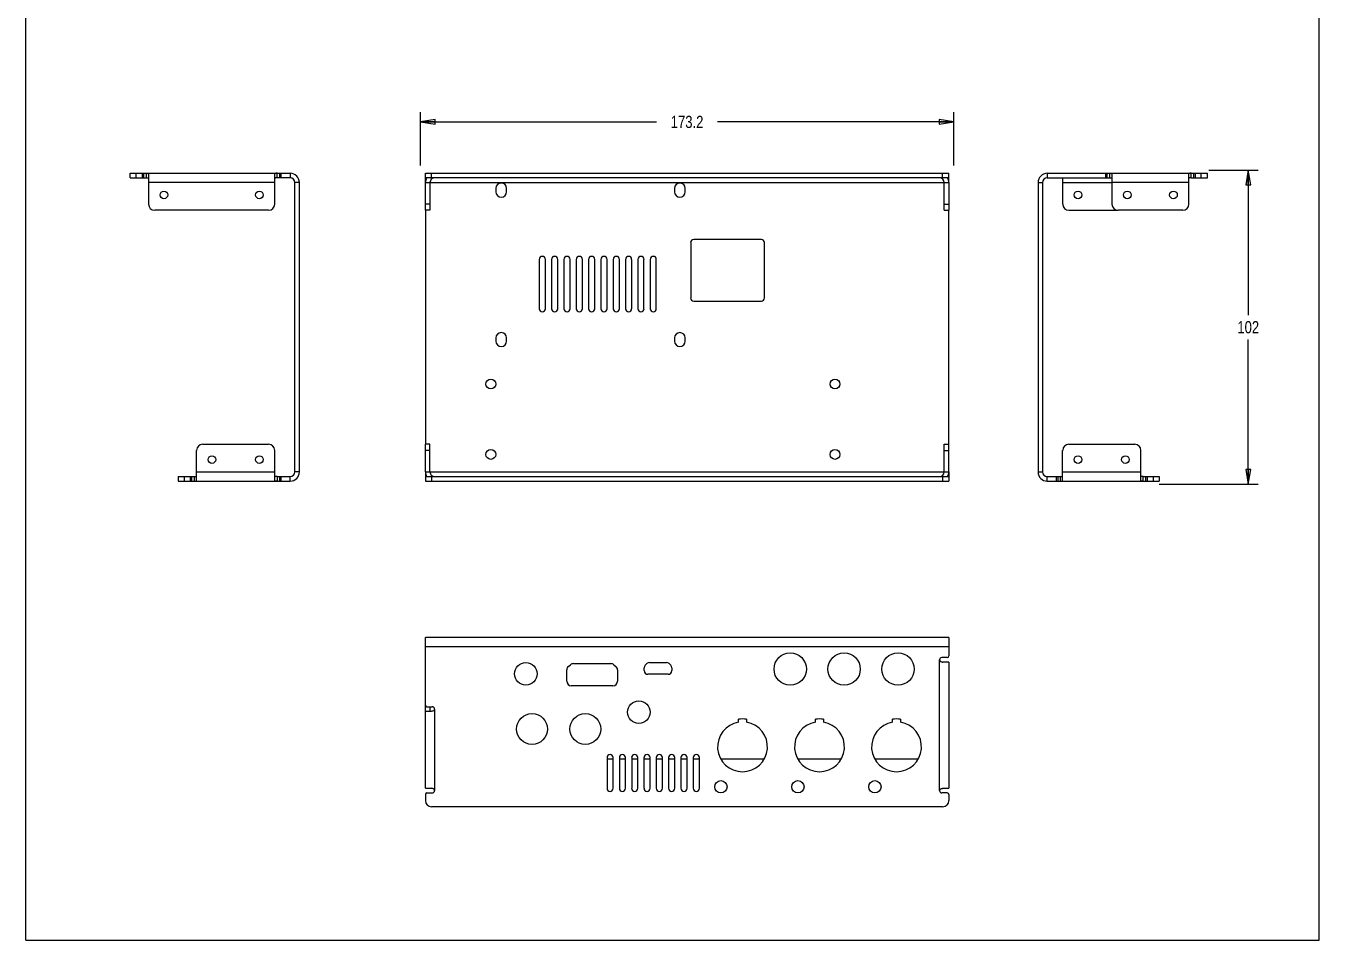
# Model space of a CAD drawing. Header units: inches. Extents: x 0 to 16.5, y 0 to 23.4.
# Drawn here: x 0 to 16.54, y 0 to 11.69 of the extents above; entities that cross this region are included whole.
import ezdxf

# ---------------------------------------------------------------- set-up
doc = ezdxf.new("R2010")
doc.units = ezdxf.units.IN
doc.header["$LTSCALE"] = 1.524409
doc.header["$MEASUREMENT"] = 0
doc.layers.get('0').update_dxf_attribs({"linetype": 'CONTINUOUS'})
doc.layers.add('02___PRT_ALL_AXES', color=7, linetype='CONTINUOUS')
doc.styles.get("Standard").update_dxf_attribs({"font": 'txt', "width": 0.8})
doc.dimstyles.new('DIMSTYLE_1', dxfattribs={"dimtxt": 0.15625, "dimasz": 0.1875, "dimexe": 0.125, "dimexo": 0.0625, "dimgap": 0.078125, "dimtad": 0, "dimtih": 1, "dimtoh": 1, "dimzin": 4, "dimdsep": 46, "dimtxsty": 'STANDARD', "dimblk": 'CLOSED', "dimblk1": 'CLOSED', "dimblk2": 'CLOSED', "dimcen": 0.09, "dimadec": 0, "dimazin": 0, "dimtfac": 1, "dimtofl": 0, "dimtmove": 0, "dimatfit": 3, "dimldrblk": 'CLOSED', "dimfxl": 1, "dimtolj": 1, "dimtzin": 4, "dimarcsym": 0})

# ---------------------------------------------------------------- blocks, each defined once
blk = doc.blocks.new('_CLOSED')
at = {"color": 0, "linetype": 'BYBLOCK'}
for p, q in [((0, 0), (-1, 0.167)), ((-1, 0.167), (-1, -0.167)), ((-1, -0.167), (0, 0)), ((-1, 0), (0, 0))]:
    blk.add_line(p, q, dxfattribs=at)
blk = doc.blocks.new('*D0')
at = {"color": 2, "linetype": 'CONTINUOUS'}
for p, q in [((5.045, 9.909), (5.045, 10.59)), ((11.864, 9.909), (11.864, 10.59)), ((5.045, 10.465), (8.064, 10.465)), ((11.864, 10.465), (8.845, 10.465))]:
    blk.add_line(p, q, dxfattribs=at)
at = {"color": 2, "linetype": 'CONTINUOUS', "xscale": 0.1875, "yscale": 0.1875, "zscale": 0.1875, "rotation": 180}
blk.add_blockref('_CLOSED', (5.045, 10.465), dxfattribs=at)
at = {"color": 2, "linetype": 'CONTINUOUS', "xscale": 0.1875, "yscale": 0.1875, "zscale": 0.1875}
blk.add_blockref('_CLOSED', (11.864, 10.465), dxfattribs=at)
at = {"color": 2, "linetype": 'CONTINUOUS', "insert": (8.454, 10.543), "char_height": 0.1562, "width": 0.625, "attachment_point": 2, "line_spacing_factor": 0.9}
blk.add_mtext('173.2', dxfattribs=at)
blk = doc.blocks.new('*D1')
at = {"color": 2, "linetype": 'CONTINUOUS'}
for p, q in [((15.125, 9.846), (15.754, 9.846)), ((15.629, 9.846), (15.629, 7.995)), ((15.629, 5.831), (15.629, 7.682)), ((14.489, 5.831), (15.754, 5.831))]:
    blk.add_line(p, q, dxfattribs=at)
at = {"color": 2, "linetype": 'CONTINUOUS', "xscale": 0.1875, "yscale": 0.1875, "zscale": 0.1875}
for p, rotation in [((15.629, 9.846), 90), ((15.629, 5.831), 270)]:
    blk.add_blockref('_CLOSED', p, dxfattribs=dict(at, rotation=rotation))
at = {"color": 2, "linetype": 'CONTINUOUS', "insert": (15.629, 7.917), "char_height": 0.1562, "width": 0.375, "attachment_point": 2, "line_spacing_factor": 0.9}
blk.add_mtext('102', dxfattribs=at)

msp = doc.modelspace()

# ---------------------------------------------------------------- linework, layer by layer
at = {"color": 7, "linetype": 'CONTINUOUS'}
for p, q in [((0, 0), (0, 23.386)), ((16.535, 0), (16.535, 23.386)), ((1.332, 9.748), (1.332, 9.807)), ((1.411, 9.748), (1.411, 9.807)), ((1.49, 9.748), (1.49, 9.807)), ((1.509, 9.748), (1.509, 9.807)), ((1.539, 9.807), (1.539, 9.748)), ((3.212, 9.748), (3.212, 9.807)), ((3.242, 9.807), (3.242, 9.748)), ((3.261, 9.807), (3.261, 9.748)), ((3.379, 9.807), (3.379, 9.748)), ((5.108, 9.689), (5.108, 9.807)), ((5.187, 9.748), (5.187, 9.807)), ((11.722, 9.748), (11.722, 9.807)), ((11.801, 9.689), (11.801, 9.807)), ((13.059, 9.807), (13.059, 9.748)), ((13.807, 9.748), (13.807, 9.807)), ((13.827, 9.748), (13.827, 9.807)), ((13.857, 9.807), (13.857, 9.748)), ((14.9, 9.748), (14.9, 9.807)), ((14.929, 9.807), (14.929, 9.748)), ((14.949, 9.807), (14.949, 9.748)), ((15.028, 9.748), (15.028, 9.807)), ((15.107, 9.748), (15.107, 9.807)), ((1.332, 9.748), (1.539, 9.748)), ((3.379, 9.748), (3.212, 9.748)), ((3.438, 5.988), (3.438, 9.689)), ((3.498, 9.689), (3.438, 9.689)), ((11.801, 9.748), (5.108, 9.748)), ((5.108, 9.689), (11.801, 9.689)), ((5.167, 9.689), (5.167, 9.335)), ((5.202, 9.748), (5.204, 9.744)), ((6.009, 9.614), (6.009, 9.571)), ((6.147, 9.571), (6.147, 9.614)), ((8.293, 9.614), (8.293, 9.571)), ((8.431, 9.571), (8.431, 9.614)), ((11.705, 9.744), (11.706, 9.748)), ((11.742, 9.335), (11.742, 9.689)), ((12.941, 9.689), (13, 9.689)), ((13, 9.689), (13, 5.988)), ((13.059, 9.748), (13.857, 9.748)), ((13.256, 9.744), (13.256, 9.413)), ((13.256, 9.689), (13.886, 9.689)), ((14.9, 9.748), (15.107, 9.748)), ((5.167, 9.413), (5.108, 9.413)), ((5.108, 9.335), (5.108, 6.342)), ((5.167, 9.335), (5.108, 9.335)), ((11.742, 9.413), (11.801, 9.413)), ((11.742, 9.335), (11.801, 9.335)), ((11.801, 6.342), (11.801, 9.335)), ((13.335, 9.335), (13.965, 9.335)), ((9.405, 8.961), (8.539, 8.961)), ((8.5, 8.921), (8.5, 8.213)), ((9.445, 8.213), (9.445, 8.921)), ((6.565, 8.705), (6.565, 8.075)), ((6.643, 8.075), (6.643, 8.705)), ((6.722, 8.705), (6.722, 8.075)), ((6.801, 8.075), (6.801, 8.705)), ((6.88, 8.705), (6.88, 8.075)), ((6.958, 8.075), (6.958, 8.705)), ((7.037, 8.705), (7.037, 8.075)), ((7.116, 8.075), (7.116, 8.705)), ((7.195, 8.705), (7.195, 8.075)), ((7.273, 8.075), (7.273, 8.705)), ((7.352, 8.705), (7.352, 8.075)), ((7.431, 8.075), (7.431, 8.705)), ((7.509, 8.705), (7.509, 8.075)), ((7.588, 8.075), (7.588, 8.705)), ((7.667, 8.705), (7.667, 8.075)), ((7.746, 8.075), (7.746, 8.705)), ((7.824, 8.705), (7.824, 8.075)), ((7.903, 8.075), (7.903, 8.705)), ((7.982, 8.705), (7.982, 8.075)), ((8.061, 8.075), (8.061, 8.705)), ((8.539, 8.173), (9.405, 8.173)), ((6.009, 7.701), (6.009, 7.661)), ((6.147, 7.661), (6.147, 7.701)), ((8.293, 7.701), (8.293, 7.661)), ((8.431, 7.661), (8.431, 7.701)), ((5.167, 6.342), (5.108, 6.342)), ((5.167, 5.988), (5.167, 6.342)), ((11.742, 6.342), (11.801, 6.342)), ((11.742, 5.988), (11.742, 6.342)), ((5.167, 6.264), (5.108, 6.264)), ((11.742, 6.264), (11.801, 6.264)), ((3.498, 5.988), (3.438, 5.988)), ((5.108, 5.988), (5.108, 5.87)), ((5.108, 5.988), (11.801, 5.988)), ((11.801, 5.988), (11.801, 5.87)), ((12.941, 5.988), (13, 5.988)), ((1.946, 5.929), (2.153, 5.929)), ((1.946, 5.929), (1.946, 5.87)), ((2.025, 5.929), (2.025, 5.87)), ((2.104, 5.87), (2.104, 5.929)), ((2.124, 5.87), (2.124, 5.929)), ((2.153, 5.929), (2.153, 5.87)), ((3.212, 5.929), (3.379, 5.929)), ((3.212, 5.929), (3.212, 5.87)), ((3.242, 5.929), (3.242, 5.87)), ((3.261, 5.929), (3.261, 5.87)), ((3.379, 5.87), (3.379, 5.929)), ((5.108, 5.929), (11.801, 5.929)), ((5.187, 5.929), (5.187, 5.87)), ((5.204, 5.933), (5.202, 5.929)), ((11.706, 5.929), (11.705, 5.933)), ((11.722, 5.929), (11.722, 5.87)), ((13.059, 5.929), (13.227, 5.929)), ((13.059, 5.87), (13.059, 5.929)), ((13.177, 5.87), (13.177, 5.929)), ((13.197, 5.87), (13.197, 5.929)), ((13.227, 5.87), (13.227, 5.929)), ((14.286, 5.929), (14.492, 5.929)), ((14.286, 5.87), (14.286, 5.929)), ((14.315, 5.929), (14.315, 5.87)), ((14.335, 5.929), (14.335, 5.87)), ((14.414, 5.929), (14.414, 5.87)), ((14.492, 5.929), (14.492, 5.87)), ((5.167, 2.985), (5.167, 2.926)), ((7.431, 2.32), (7.509, 2.32)), ((7.588, 2.32), (7.667, 2.32)), ((7.746, 2.32), (7.824, 2.32)), ((7.903, 2.32), (7.982, 2.32)), ((8.061, 2.32), (8.139, 2.32)), ((8.218, 2.32), (8.297, 2.32)), ((8.376, 2.32), (8.454, 2.32)), ((8.533, 2.32), (8.612, 2.32)), ((8.885, 2.32), (9.441, 2.32)), ((9.869, 2.32), (10.425, 2.32)), ((10.853, 2.32), (11.41, 2.32)), ((0, 0), (16.535, 0))]:
    msp.add_line(p, q, dxfattribs=at)
at = {"color": 3, "linetype": 'CONTINUOUS'}
for p, q in [((1.332, 9.807), (3.379, 9.807)), ((1.568, 9.799), (1.568, 9.413)), ((3.183, 9.413), (3.183, 9.799)), ((5.108, 9.807), (11.801, 9.807)), ((13.059, 9.807), (15.107, 9.807)), ((13.886, 9.799), (13.886, 9.413)), ((14.87, 9.413), (14.87, 9.799)), ((3.183, 9.689), (1.568, 9.689)), ((3.498, 5.988), (3.498, 9.689)), ((5.108, 9.335), (5.108, 9.689)), ((11.801, 9.689), (11.801, 9.335)), ((12.941, 9.689), (12.941, 5.988)), ((14.87, 9.689), (13.886, 9.689)), ((3.104, 9.335), (1.647, 9.335)), ((14.792, 9.335), (13.965, 9.335)), ((2.261, 6.342), (3.104, 6.342)), ((5.108, 5.988), (5.108, 6.342)), ((11.801, 5.988), (11.801, 6.342)), ((13.335, 6.342), (14.177, 6.342)), ((2.183, 5.878), (2.183, 6.264)), ((3.183, 5.878), (3.183, 6.264)), ((13.256, 5.878), (13.256, 6.264)), ((14.256, 5.878), (14.256, 6.264)), ((2.183, 5.988), (3.183, 5.988)), ((13.256, 5.988), (14.256, 5.988)), ((1.946, 5.87), (3.379, 5.87)), ((5.108, 5.87), (11.801, 5.87)), ((13.059, 5.87), (14.492, 5.87)), ((5.108, 1.942), (5.108, 3.871)), ((11.801, 3.871), (5.108, 3.871)), ((11.801, 3.871), (11.801, 3.635)), ((11.801, 3.753), (5.108, 3.753)), ((11.683, 1.912), (11.683, 3.585)), ((11.781, 3.615), (11.712, 3.615)), ((11.801, 3.556), (11.726, 3.556)), ((11.801, 3.556), (11.801, 1.942)), ((5.128, 2.985), (5.197, 2.985)), ((5.182, 2.926), (5.108, 2.926)), ((5.226, 2.955), (5.226, 1.912)), ((9.112, 2.788), (9.112, 2.826)), ((9.214, 2.826), (9.214, 2.788)), ((10.096, 2.788), (10.096, 2.826)), ((10.198, 2.826), (10.198, 2.788)), ((11.08, 2.788), (11.08, 2.826)), ((11.183, 2.826), (11.183, 2.788)), ((7.431, 2.335), (7.431, 1.942)), ((7.509, 1.942), (7.509, 2.335)), ((7.588, 2.335), (7.588, 1.942)), ((7.667, 1.942), (7.667, 2.335)), ((7.746, 2.335), (7.746, 1.942)), ((7.824, 1.942), (7.824, 2.335)), ((7.903, 2.335), (7.903, 1.942)), ((7.982, 1.942), (7.982, 2.335)), ((8.061, 2.335), (8.061, 1.942)), ((8.139, 1.942), (8.139, 2.335)), ((8.218, 2.335), (8.218, 1.942)), ((8.297, 1.942), (8.297, 2.335)), ((8.376, 2.335), (8.376, 1.942)), ((8.454, 1.942), (8.454, 2.335)), ((8.533, 2.335), (8.533, 1.942)), ((8.612, 1.942), (8.612, 2.335)), ((5.108, 1.942), (5.182, 1.942)), ((5.108, 1.863), (5.108, 1.784)), ((5.128, 1.883), (5.197, 1.883)), ((11.781, 1.883), (11.712, 1.883)), ((11.726, 1.942), (11.801, 1.942)), ((11.801, 1.863), (11.801, 1.784)), ((11.722, 1.705), (5.187, 1.705))]:
    msp.add_line(p, q, dxfattribs=at)
for centre, radius, start, end in [((3.379, 9.689), 0.118, 0, 90), ((13.059, 9.689), 0.118, 90, 180), ((5.226, 9.689), 0.118, 149.8438, 180), ((11.683, 9.689), 0.118, 0, 30.1562), ((1.647, 9.413), 0.0787, 180, 270), ((3.104, 9.413), 0.0787, 270, 360), ((13.965, 9.413), 0.0787, 180, 270), ((14.792, 9.413), 0.0787, 270, 360), ((2.261, 6.264), 0.0787, 90, 180), ((3.104, 6.264), 0.0787, 0, 90), ((13.335, 6.264), 0.0787, 90, 180), ((14.177, 6.264), 0.0787, 0, 90), ((3.379, 5.988), 0.118, 270, 360), ((5.226, 5.988), 0.118, 180, 210.1562), ((11.683, 5.988), 0.118, 329.8438, 360), ((13.059, 5.988), 0.118, 180, 270), ((11.712, 3.585), 0.0295, 90, 180), ((11.781, 3.635), 0.0197, 270, 360), ((5.128, 3.005), 0.0197, 180, 270), ((5.197, 2.955), 0.0295, 0, 90), ((9.163, 2.473), 0.356, 81.7411, 98.2589), ((10.147, 2.473), 0.356, 81.7411, 98.2589), ((11.132, 2.473), 0.356, 81.7411, 98.2589), ((9.163, 2.473), 0.319, 99.2356, 80.7644), ((10.147, 2.473), 0.319, 99.2356, 80.7644), ((11.132, 2.473), 0.319, 99.2356, 80.7644), ((7.47, 2.335), 0.0394, 0, 180), ((7.628, 2.335), 0.0394, 0, 180), ((7.785, 2.335), 0.0394, 0, 180), ((7.943, 2.335), 0.0394, 0, 180), ((8.1, 2.335), 0.0394, 0, 180), ((8.258, 2.335), 0.0394, 0, 180), ((8.415, 2.335), 0.0394, 0, 180), ((8.572, 2.335), 0.0394, 0, 180), ((5.128, 1.863), 0.0197, 90, 180), ((5.197, 1.912), 0.0295, 270, 360), ((7.47, 1.942), 0.0394, 180, 360), ((7.628, 1.942), 0.0394, 180, 360), ((7.785, 1.942), 0.0394, 180, 360), ((7.943, 1.942), 0.0394, 180, 360), ((8.1, 1.942), 0.0394, 180, 360), ((8.258, 1.942), 0.0394, 180, 360), ((8.415, 1.942), 0.0394, 180, 360), ((8.572, 1.942), 0.0394, 180, 360), ((11.712, 1.912), 0.0295, 180, 270), ((11.781, 1.863), 0.0197, 0, 90), ((5.187, 1.784), 0.0787, 180, 270), ((11.722, 1.784), 0.0787, 270, 360)]:
    msp.add_arc(centre, radius, start, end, dxfattribs=at)
at = {"color": 7, "linetype": 'CONTINUOUS'}
for centre, radius, start, end in [((3.379, 9.689), 0.0591, 0, 90), ((5.226, 9.689), 0.0591, 90, 180), ((6.078, 9.614), 0.0689, 0, 180), ((8.362, 9.614), 0.0689, 0, 180), ((11.683, 9.689), 0.0591, 0, 90), ((13.059, 9.689), 0.0591, 90, 180), ((6.078, 9.571), 0.0689, 180, 360), ((8.362, 9.571), 0.0689, 180, 360), ((13.335, 9.413), 0.0787, 180, 270), ((8.539, 8.921), 0.0394, 90, 180), ((9.405, 8.921), 0.0394, 0, 90), ((6.604, 8.705), 0.0394, 0, 180), ((6.761, 8.705), 0.0394, 0, 180), ((6.919, 8.705), 0.0394, 0, 180), ((7.076, 8.705), 0.0394, 0, 180), ((7.234, 8.705), 0.0394, 0, 180), ((7.391, 8.705), 0.0394, 0, 180), ((7.549, 8.705), 0.0394, 0, 180), ((7.706, 8.705), 0.0394, 0, 180), ((7.864, 8.705), 0.0394, 0, 180), ((8.021, 8.705), 0.0394, 0, 180), ((8.539, 8.213), 0.0394, 180, 270), ((9.405, 8.213), 0.0394, 270, 360), ((6.604, 8.075), 0.0394, 180, 360), ((6.761, 8.075), 0.0394, 180, 360), ((6.919, 8.075), 0.0394, 180, 360), ((7.076, 8.075), 0.0394, 180, 360), ((7.234, 8.075), 0.0394, 180, 360), ((7.391, 8.075), 0.0394, 180, 360), ((7.549, 8.075), 0.0394, 180, 360), ((7.706, 8.075), 0.0394, 180, 360), ((7.864, 8.075), 0.0394, 180, 360), ((8.021, 8.075), 0.0394, 180, 360), ((6.078, 7.701), 0.0689, 0, 180), ((6.078, 7.661), 0.0689, 180, 360), ((8.362, 7.701), 0.0689, 0, 180), ((8.362, 7.661), 0.0689, 180, 360), ((3.379, 5.988), 0.0591, 270, 360), ((5.226, 5.988), 0.0591, 180, 270), ((11.683, 5.988), 0.0591, 270, 360), ((13.059, 5.988), 0.0591, 180, 270)]:
    msp.add_arc(centre, radius, start, end, dxfattribs=at)
at = {"color": 3, "linetype": 'CONTINUOUS'}
for points, knots in [([(1.539, 9.807), (1.543, 9.807), (1.55, 9.807), (1.557, 9.807), (1.562, 9.806), (1.566, 9.804), (1.568, 9.801), (1.568, 9.799), (1.568, 9.799)], [0, 0, 0, 0, 0.404966, 0.560048, 0.682167, 0.85336, 0.924419, 1, 1, 1, 1]), ([(3.212, 9.807), (3.208, 9.807), (3.201, 9.807), (3.194, 9.807), (3.189, 9.806), (3.185, 9.804), (3.183, 9.801), (3.183, 9.799), (3.183, 9.799)], [0, 0, 0, 0, 0.404966, 0.560048, 0.682167, 0.85336, 0.924419, 1, 1, 1, 1]), ([(13.857, 9.807), (13.861, 9.807), (13.867, 9.807), (13.875, 9.807), (13.88, 9.806), (13.884, 9.804), (13.886, 9.801), (13.886, 9.799), (13.886, 9.799)], [0, 0, 0, 0, 0.404966, 0.560048, 0.682167, 0.85336, 0.924419, 1, 1, 1, 1]), ([(14.9, 9.807), (14.895, 9.807), (14.889, 9.807), (14.881, 9.807), (14.876, 9.806), (14.872, 9.804), (14.871, 9.801), (14.87, 9.799), (14.87, 9.799)], [0, 0, 0, 0, 0.404966, 0.560048, 0.682167, 0.85336, 0.924419, 1, 1, 1, 1]), ([(2.153, 5.87), (2.158, 5.87), (2.164, 5.87), (2.172, 5.87), (2.176, 5.871), (2.18, 5.873), (2.182, 5.876), (2.183, 5.878), (2.183, 5.878)], [0, 0, 0, 0, 0.404966, 0.560048, 0.682167, 0.85336, 0.924419, 1, 1, 1, 1]), ([(3.212, 5.87), (3.208, 5.87), (3.201, 5.87), (3.194, 5.87), (3.189, 5.871), (3.185, 5.873), (3.183, 5.876), (3.183, 5.878), (3.183, 5.878)], [0, 0, 0, 0, 0.404966, 0.560048, 0.682166, 0.85336, 0.924419, 1, 1, 1, 1]), ([(13.227, 5.87), (13.231, 5.87), (13.237, 5.87), (13.245, 5.87), (13.25, 5.871), (13.254, 5.873), (13.256, 5.876), (13.256, 5.878), (13.256, 5.878)], [0, 0, 0, 0, 0.404966, 0.560048, 0.682166, 0.85336, 0.924419, 1, 1, 1, 1]), ([(14.286, 5.87), (14.281, 5.87), (14.275, 5.87), (14.267, 5.87), (14.262, 5.871), (14.258, 5.873), (14.256, 5.876), (14.256, 5.878), (14.256, 5.878)], [0, 0, 0, 0, 0.404966, 0.560048, 0.682167, 0.85336, 0.924419, 1, 1, 1, 1]), ([(11.683, 3.585), (11.683, 3.583), (11.684, 3.578), (11.688, 3.571), (11.693, 3.566), (11.701, 3.561), (11.712, 3.557), (11.722, 3.556), (11.726, 3.556)], [0, 0, 0, 0, 0.127196, 0.254494, 0.381698, 0.508504, 0.758239, 1, 1, 1, 1]), ([(5.226, 2.955), (5.226, 2.953), (5.225, 2.948), (5.221, 2.942), (5.216, 2.936), (5.208, 2.931), (5.196, 2.927), (5.187, 2.926), (5.182, 2.926)], [0, 0, 0, 0, 0.127196, 0.254494, 0.381698, 0.508504, 0.758239, 1, 1, 1, 1]), ([(5.226, 1.912), (5.226, 1.915), (5.225, 1.919), (5.221, 1.926), (5.216, 1.931), (5.208, 1.936), (5.196, 1.94), (5.187, 1.942), (5.182, 1.942)], [0, 0, 0, 0, 0.127196, 0.254494, 0.381698, 0.508504, 0.758239, 1, 1, 1, 1]), ([(11.683, 1.912), (11.683, 1.915), (11.684, 1.919), (11.688, 1.926), (11.693, 1.931), (11.701, 1.936), (11.712, 1.94), (11.722, 1.942), (11.726, 1.942)], [0, 0, 0, 0, 0.127196, 0.254494, 0.381698, 0.508504, 0.758239, 1, 1, 1, 1])]:
    msp.add_open_spline(points, degree=3, knots=knots, dxfattribs=at)
at = {"color": 7, "linetype": 'CONTINUOUS'}
for points, knots in [([(1.539, 9.748), (1.542, 9.748), (1.547, 9.748), (1.554, 9.748), (1.558, 9.748), (1.562, 9.747), (1.565, 9.747), (1.568, 9.746), (1.568, 9.744), (1.568, 9.744)], [0, 0, 0, 0, 0.325996, 0.481457, 0.626423, 0.755583, 0.862053, 0.940844, 1, 1, 1, 1]), ([(3.212, 9.748), (3.209, 9.748), (3.204, 9.748), (3.197, 9.748), (3.193, 9.748), (3.189, 9.747), (3.186, 9.747), (3.183, 9.746), (3.183, 9.744), (3.183, 9.744)], [0, 0, 0, 0, 0.325996, 0.481457, 0.626423, 0.755583, 0.862053, 0.940844, 1, 1, 1, 1]), ([(13.227, 9.748), (13.23, 9.748), (13.235, 9.748), (13.244, 9.748), (13.25, 9.748), (13.254, 9.747), (13.255, 9.746), (13.256, 9.745)], [0, 0, 0, 0, 0.306638, 0.594865, 0.837642, 0.93046, 1, 1, 1, 1]), ([(13.857, 9.748), (13.86, 9.748), (13.865, 9.748), (13.871, 9.748), (13.876, 9.748), (13.88, 9.747), (13.883, 9.747), (13.885, 9.746), (13.886, 9.744), (13.886, 9.744)], [0, 0, 0, 0, 0.325996, 0.481457, 0.626423, 0.755583, 0.862053, 0.940844, 1, 1, 1, 1]), ([(14.9, 9.748), (14.896, 9.748), (14.892, 9.748), (14.885, 9.748), (14.881, 9.748), (14.877, 9.747), (14.873, 9.747), (14.871, 9.746), (14.87, 9.744), (14.87, 9.744)], [0, 0, 0, 0, 0.325996, 0.481457, 0.626423, 0.755583, 0.862053, 0.940844, 1, 1, 1, 1]), ([(2.153, 5.929), (2.156, 5.929), (2.161, 5.929), (2.168, 5.929), (2.172, 5.929), (2.176, 5.93), (2.179, 5.93), (2.182, 5.931), (2.183, 5.933), (2.183, 5.933)], [0, 0, 0, 0, 0.325996, 0.481457, 0.626423, 0.755583, 0.862052, 0.940844, 1, 1, 1, 1]), ([(3.212, 5.929), (3.209, 5.929), (3.204, 5.929), (3.197, 5.929), (3.193, 5.929), (3.189, 5.93), (3.186, 5.93), (3.183, 5.931), (3.183, 5.933), (3.183, 5.933)], [0, 0, 0, 0, 0.325996, 0.481457, 0.626423, 0.755583, 0.862053, 0.940844, 1, 1, 1, 1]), ([(13.227, 5.929), (13.23, 5.929), (13.235, 5.929), (13.241, 5.929), (13.246, 5.929), (13.25, 5.93), (13.253, 5.93), (13.255, 5.931), (13.256, 5.933), (13.256, 5.933)], [0, 0, 0, 0, 0.325996, 0.481457, 0.626423, 0.755583, 0.862053, 0.940844, 1, 1, 1, 1]), ([(14.286, 5.929), (14.282, 5.929), (14.277, 5.929), (14.271, 5.929), (14.266, 5.929), (14.263, 5.93), (14.259, 5.93), (14.257, 5.931), (14.256, 5.933), (14.256, 5.933)], [0, 0, 0, 0, 0.325996, 0.481457, 0.626423, 0.755583, 0.862053, 0.940844, 1, 1, 1, 1])]:
    msp.add_open_spline(points, degree=3, knots=knots, dxfattribs=at)
msp.add_open_spline([(13.256, 9.745), (13.256, 9.745), (13.256, 9.744), (13.256, 9.744)], degree=3, dxfattribs=at)
at = {"layer": '02___PRT_ALL_AXES', "color": 3, "linetype": 'CONTINUOUS'}
for p, q in [((6.936, 3.501), (6.962, 3.522)), ((7, 3.536), (7.48, 3.536)), ((7.518, 3.522), (7.544, 3.501)), ((7.905, 3.447), (7.905, 3.483)), ((7.919, 3.516), (7.941, 3.538)), ((7.974, 3.552), (8.191, 3.552)), ((8.224, 3.538), (8.246, 3.516)), ((8.259, 3.483), (8.259, 3.447)), ((6.915, 3.312), (6.915, 3.455)), ((7.565, 3.455), (7.565, 3.312)), ((8.212, 3.4), (7.952, 3.4)), ((7.506, 3.253), (6.974, 3.253))]:
    msp.add_line(p, q, dxfattribs=at)
for centre, radius in [((1.765, 9.531), 0.0492), ((2.986, 9.531), 0.0492), ((14.083, 9.531), 0.0492), ((14.673, 9.531), 0.0492), ((2.379, 6.146), 0.0492), ((2.986, 6.146), 0.0492), ((13.453, 6.146), 0.0492), ((14.059, 6.146), 0.0492), ((9.773, 3.467), 0.207), ((10.462, 3.467), 0.207), ((11.151, 3.467), 0.207), ((6.393, 3.406), 0.144), ((7.838, 2.916), 0.144), ((6.472, 2.7), 0.197), ((7.153, 2.7), 0.197), ((8.887, 1.961), 0.0787), ((9.872, 1.961), 0.0787), ((10.856, 1.961), 0.0787)]:
    msp.add_circle(centre, radius, dxfattribs=at)
at = {"layer": '02___PRT_ALL_AXES', "color": 7, "linetype": 'CONTINUOUS'}
for centre, radius in [((13.453, 9.531), 0.0492), ((5.945, 7.112), 0.063), ((10.345, 7.112), 0.063), ((5.945, 6.212), 0.063), ((10.345, 6.212), 0.063)]:
    msp.add_circle(centre, radius, dxfattribs=at)
at = {"layer": '02___PRT_ALL_AXES', "color": 3, "linetype": 'CONTINUOUS'}
for centre, radius, start, end in [((6.974, 3.455), 0.0591, 130, 180), ((7, 3.477), 0.0591, 90, 130), ((7.48, 3.477), 0.0591, 50, 90), ((7.506, 3.455), 0.0591, 0, 50), ((7.952, 3.483), 0.0472, 135, 180), ((7.974, 3.505), 0.0472, 90, 135), ((8.191, 3.505), 0.0472, 45, 90), ((8.212, 3.483), 0.0472, 0, 45), ((6.974, 3.312), 0.0591, 180, 270), ((7.506, 3.312), 0.0591, 270, 360), ((7.952, 3.447), 0.0472, 180, 270), ((8.212, 3.447), 0.0472, 270, 360)]:
    msp.add_arc(centre, radius, start, end, dxfattribs=at)

# ---------------------------------------------------------------- dimensions: what is measured, and where the dimension line sits
at = {"color": 2, "linetype": 'CONTINUOUS'}
dim = msp.add_linear_dim(base=(11.864, 10.465), p1=(5.045, 9.846), p2=(11.864, 9.846), dimstyle='DIMSTYLE_1', dxfattribs=at)
dim.commit()
dim.dimension.update_dxf_attribs({"geometry": '*D0', "text_midpoint": (8.454, 10.465), "dimtype": 160})
dim = msp.add_linear_dim(base=(15.6292, 5.8307), p1=(15.0623, 9.8464), p2=(14.4263, 5.8307), angle=270, dimstyle='DIMSTYLE_1', dxfattribs=at)
dim.commit()
dim.dimension.update_dxf_attribs({"geometry": '*D1', "text_midpoint": (15.6292, 7.8385), "dimtype": 160})

doc.saveas('drawing.dxf')
